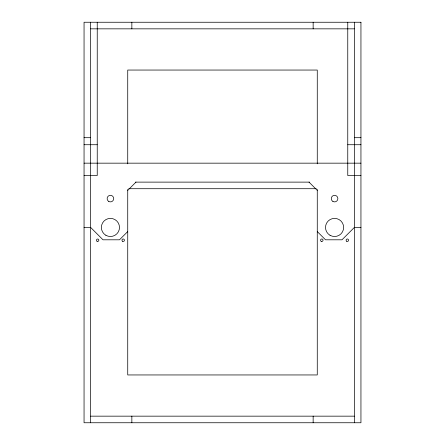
<?xml version="1.0" encoding="UTF-8"?>
<svg xmlns="http://www.w3.org/2000/svg" width="445" height="445" viewBox="0 0 445 445"><rect width="100%" height="100%" fill="white"/><g stroke="black" fill="none" stroke-linecap="round" stroke-linejoin="round"><path stroke-width="0.67" d="M127.732 190.36L135.97 182.122M127.732 231.567L119.488 239.805L103.012 239.805L90.647 227.445L84.055 227.445M90.647 28.842L354.353 28.842M84.055 137.689L90.647 137.689M354.353 137.689L360.945 137.689M84.055 144.725L97.238 144.725M347.762 144.725L360.945 144.725M84.055 163.165L360.945 163.165M84.055 175.53L97.238 175.53L97.238 22.25M360.945 175.53L347.762 175.53L347.762 22.25M135.447 182.122L309.553 182.122M128.75 188.713L316.25 188.713M360.945 227.445L354.353 227.445L341.988 239.805L325.512 239.805L317.268 231.567M90.647 416.158L354.353 416.158M309.03 182.122L317.268 190.36M354.353 22.25L354.353 422.75M317.268 163.81L317.268 70.049L127.732 70.049L127.732 163.81M317.268 189.509L317.268 374.951L127.732 374.951L127.732 189.509M313.147 22.25L313.147 28.842M313.147 416.158L313.147 422.75M131.853 22.25L131.853 28.842M131.853 416.158L131.853 422.75M90.647 22.25L90.647 422.75M360.945 22.25L84.055 22.25L84.055 422.75L360.945 422.75L360.945 22.25M105.893 235.294A9.067 9.067 0 0 0 119.488 227.445A9.067 9.067 0 0 0 105.893 219.596A9.067 9.067 0 0 0 105.893 235.294M330.04 235.294A9.067 9.067 0 0 0 343.64 227.445A9.067 9.067 0 0 0 330.04 219.596A9.067 9.067 0 0 0 330.04 235.294M321.184 241.29A1.235 1.235 0 0 0 323.037 240.217A1.235 1.235 0 0 0 321.184 239.149A1.235 1.235 0 0 0 321.184 241.29M346.733 241.279A1.224 1.224 0 0 0 348.574 240.217A1.224 1.224 0 0 0 346.733 239.154A1.224 1.224 0 0 0 346.733 241.279M122.586 241.279A1.224 1.224 0 0 0 124.428 240.217A1.224 1.224 0 0 0 122.586 239.154A1.224 1.224 0 0 0 122.586 241.279M97.055 241.251A1.196 1.196 0 0 0 98.846 240.217A1.196 1.196 0 0 0 97.055 239.182A1.196 1.196 0 0 0 97.055 241.251M108.78 201.457A3.299 3.299 0 0 0 113.72 198.604A3.299 3.299 0 0 0 108.78 195.75A3.299 3.299 0 0 0 108.78 201.457M332.927 201.457A3.299 3.299 0 0 0 337.872 198.604A3.299 3.299 0 0 0 332.927 195.75A3.299 3.299 0 0 0 332.927 201.457"/></g></svg>
